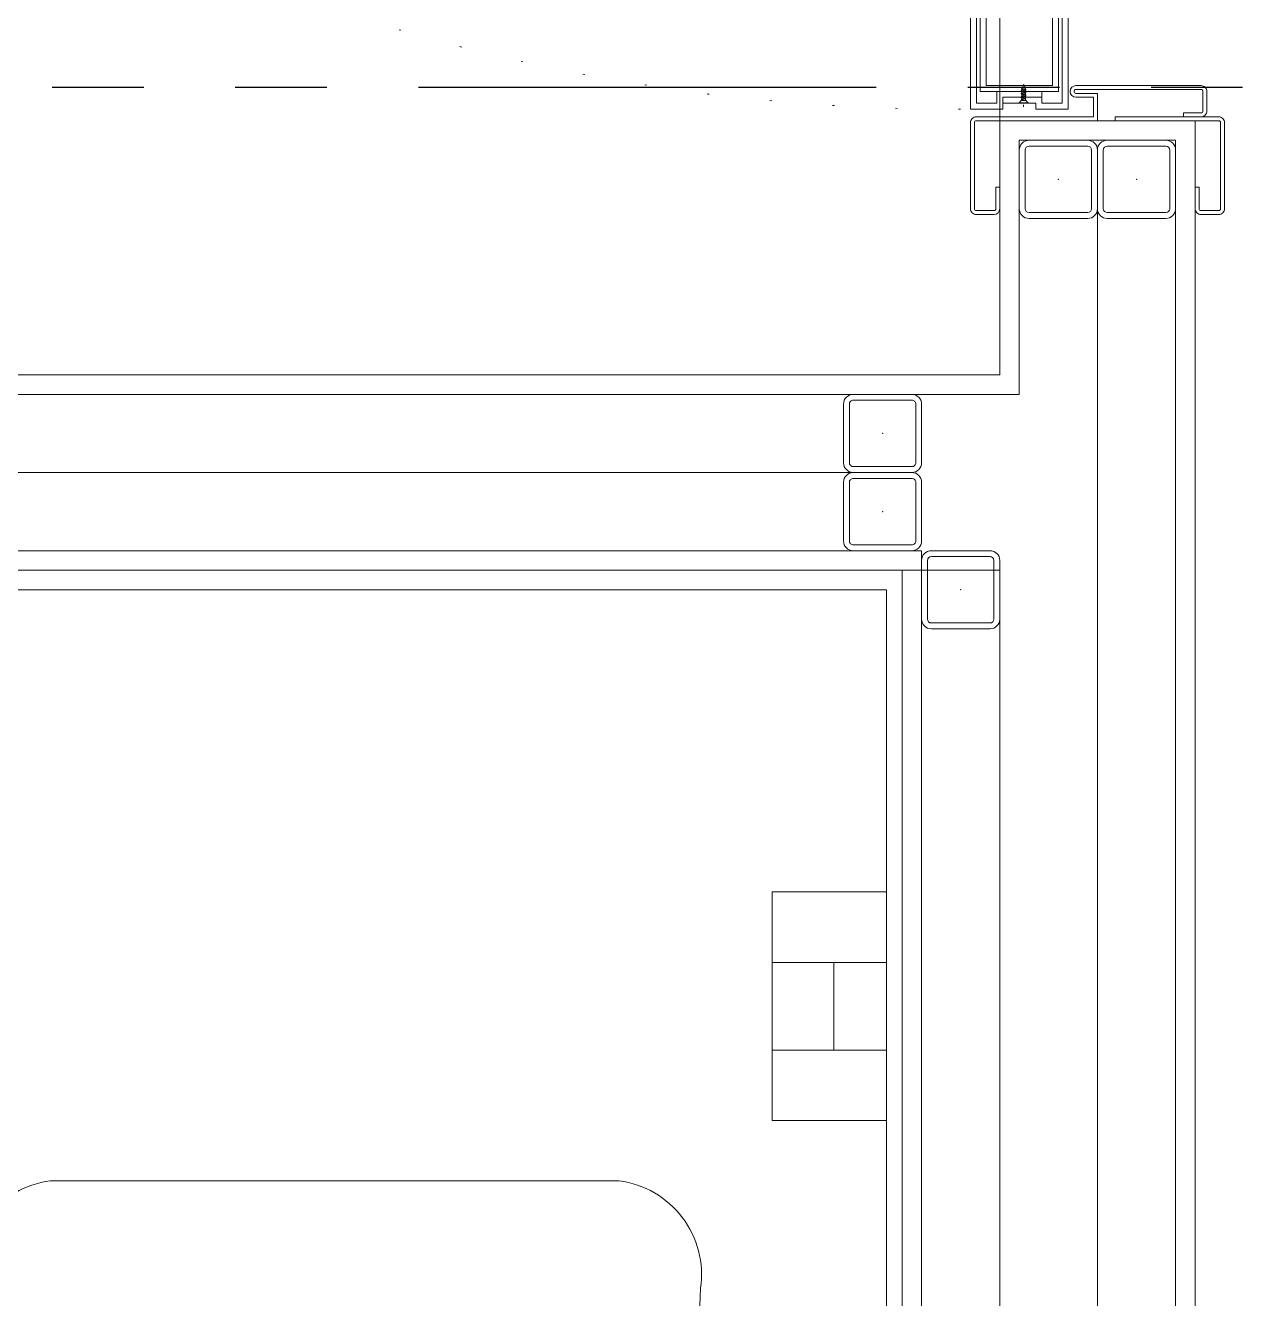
# Model space of a CAD drawing. Extents: x -1299 to 23780, y -3010 to 8106.
# Drawn here: x 10422.6 to 10485.6, y 2192.7 to 2257.9 of the extents above; entities that cross this region are included whole.
import ezdxf

# ---------------------------------------------------------------- set-up
doc = ezdxf.new("R2010")
doc.units = 0
doc.header["$LTSCALE"] = 25
doc.header["$MEASUREMENT"] = 0
doc.linetypes.add('DOT2', pattern=[0.125, 0, -0.125])
doc.linetypes.add('PHANTOM2', pattern=[1.25, 0.625, -0.125, 0.125, -0.125, 0.125, -0.125])
doc.layers.get('0').update_dxf_attribs({"color": 9, "lineweight": 9})
for name, color, linetype, lineweight in [('05V', 9, 'Continuous', 9), ('06D', 9, 'Continuous', 9), ('10', 9, 'Continuous', 9), ('11', 9, 'Continuous', 9), ('20', 9, 'DOT2', 9), ('35', 9, 'Continuous', 9), ('E-KABLO', 7, 'Continuous', 30)]:
    doc.layers.add(name, color=color, linetype=linetype, lineweight=lineweight)

# ---------------------------------------------------------------- blocks, each defined once
blk = doc.blocks.new('sıvı sabunluk plan')
for points in [[(5.850000000002363, 1.299999999990177), (2.3647e-12, 1.299999999999998), (2.36469e-11, 13), (5.850000000023647, 12.99999999999017), (5.850000000002363, 1.299999999990177)], [(3.150000000008913, 4.89999999999345), (8.913e-12, 4.899999999997541), (1.70985e-11, 9.399999999997544), (3.150000000017098, 9.399999999993447), (3.150000000008913, 4.89999999999345)], [(5.850000000008913, 4.899999999990176), (3.150000000008913, 4.89999999999345), (3.150000000017098, 9.399999999993447), (5.850000000017098, 9.399999999990175), (5.850000000008913, 4.899999999990176)]]:
    blk.add_lwpolyline(points)
blk = doc.blocks.new('lavabo 120')
at = {"lineweight": 0, "flags": 128}
blk.add_lwpolyline([(54.99999999348074, -1.86194092748e-05), (0, -1.59297496793e-05), (-7.0994719863e-06, -120.0000099692852), (54.99999290332197, -120.0000126589448)], close=True, dxfattribs=at)
blk.add_lwpolyline([(54.99999468028545, -120.000004731527), (54.99999468028545, -1.59297496793e-05), (0, -1.59297496793e-05), (0, -120.000004731527)], close=True)
for points in [[(41.59063104353845, -90.13502500247068), (10.94809010252356, -90.13502500247068, -0.4142135623730951), (8.550034507177768, -87.73696940433092, 0.0358090889722232), (8.033649460412562, -80.5359639604003, -0.0678891822984981), (8.033649460412562, -43.00071644078798, 0.0024556628768309), (8.033649460412562, -35.73529788892574, -0.4181490349546527), (12.19714994821697, -30.2463215593607), (41.32191170938314, -30.2463215593607)], [(11.9284306159243, -90.13502500247068), (42.57097155787049, -90.13502500247068, 0.4142135623730951), (44.96902715228497, -87.73696940433092, -0.0358090889722232), (45.48541219998151, -80.5359639604003, 0.0678891822984981), (45.48541219998151, -43.00071644078798, -0.0259664768697311), (45.48541219998151, -35.73529788892574, 0.4181490349546527), (41.32191170938314, -30.2463215593607), (12.19714994821697, -30.2463215593607)]]:
    blk.add_lwpolyline(points, format="xyb")
at = {"layer": '05V'}
blk.add_blockref('sıvı sabunluk plan', (49.14999659266323, -28.46625293832131), dxfattribs=at)
blk = doc.blocks.new('A$C74064896')
at = {"layer": '05V'}
blk.add_blockref('lavabo 120', (-55.80060671279713, -0.9999840703239896), dxfattribs=at)
blk = doc.blocks.new('prf-scr2')
at = {"linetype": 'DOT2', "ltscale": 10}
blk.add_line((0, 0.1857142500000009), (-1e-16, -1.064285649999999), dxfattribs=at)
for p, q in [((0.09163645, -0.2441290999999978), (-0.0916364500000001, -0.2046380999999997)), ((-0.0916364500000001, -0.2439350999999988), (0.09163645, -0.2834260999999969)), ((0.09163645, -0.3231106000000011), (-0.0916364500000001, -0.2836195999999972)), ((-0.0916364500000001, -0.3229165999999964), (0.09163645, -0.3624076000000003)), ((0.09163645, -0.4020920499999989), (-0.0916364500000001, -0.3626011000000005)), ((-0.0916364500000001, -0.4018980999999997), (0.09163645, -0.4413891000000035)), ((0.09163645, -0.481073749999996), (-0.0916364500000001, -0.4415827499999978)), ((-0.0916364500000001, -0.4808798000000082), (0.09163645, -0.5203708500000005)), ((0.09163645, -0.5600555500000042), (-0.0916364500000001, -0.5205644500000006)), ((-0.0916364500000001, -0.5598615499999994), (0.09163645, -0.5993525500000034)), ((0.09163645, -0.6390373000000011), (-0.0916364500000001, -0.5995462500000088)), ((-0.0916364500000001, -0.6388432500000079), (0.09163645, -0.6783342500000061)), ((0.09163645, -0.1651476000000059), (0, -0.1454021000000068)), ((0, -0.184699100000006), (0.09163645, -0.2044445999999993)), ((0.09163645, -0.7180189000000042), (-0.0916364500000001, -0.6785278500000061)), ((-0.0916364500000001, -0.7178253000000041), (0.09163645, -0.7573160000000088)), ((0.0552420499999996, -0.8362981999999988), (-0.0804827000000004, -0.7641103499999986)), ((-0.0690517, -0.7968069000000071), (0.0552420499999996, -0.8362981999999988))]:
    blk.add_line(p, q)
blk.add_lwpolyline([(0.2314285999999996, 0), (-0.2314285999999996, 0), (-0.2314285999999996, -0.0100617499999998), (-0.1200000000000003, -0.1428571000000034), (0.1200000000000003, -0.1428571499999975), (0.2314285999999996, -0.0100617499999999), (0.2314285999999996, 0)], close=True)
for points in [[(0.2314285999999996, -0.0100617499999999), (-0.2314285999999996, -0.0100617499999998)], [(-0.0916364500000001, -0.1428571059091098), (-0.0916364500000001, -0.2046379999999999), (-0.1200003499999994, -0.2210138499999971), (-0.1200003499999994, -0.227559350000007), (-0.0916364500000001, -0.2439350999999988), (-0.0916364500000001, -0.2836194999999975), (-0.1200003499999994, -0.2999953500000004), (-0.1200003499999994, -0.3065408499999989), (-0.0916364500000001, -0.3229165999999964), (-0.0916364500000001, -0.3626010000000008), (-0.1200003499999994, -0.3789767999999981), (-0.1200003499999994, -0.3855223499999965), (-0.0916364500000001, -0.4018980999999997), (-0.0916364500000001, -0.4415827000000036), (-0.1200003499999994, -0.4579585000000009), (-0.1200003499999994, -0.4645040499999994), (-0.0916364500000001, -0.4808798000000082), (-0.0916364500000001, -0.5205644500000006), (-0.1200003499999994, -0.5369402000000038), (-0.1200003499999994, -0.5434858500000077), (-0.0916364500000001, -0.5598615499999994), (-0.0916364500000001, -0.5995461500000033), (-0.1200003499999994, -0.6159219500000006), (-0.1200003499999994, -0.6224674999999991), (-0.0916364500000001, -0.6388432500000079), (-0.0916364500000001, -0.6785278500000061), (-0.1200003499999994, -0.6949041500000078), (-0.1200003499999994, -0.7014492000000077), (-0.0916364500000001, -0.7178253000000041), (-0.0916364500000001, -0.7322130000000074), (-0.0804827000000004, -0.7641103499999986), (-0.0974138499999996, -0.7738857499999995), (-0.0974138499999996, -0.7804311500000041), (-0.0690517, -0.7968069000000071), (-0.0082380000000001, -0.9441533999999989), (-1e-16, -0.95), (0.008237999999999999, -0.9441533999999989), (0.0834733999999997, -0.7555572500000495), (0.09163645, -0.7573160000000088), (0.1200003499999994, -0.7409402999999998), (0.1200003499999994, -0.7343950500000063), (0.09163645, -0.7180189000000042), (0.09163645, -0.6783342500000061), (0.1200003499999994, -0.6619585000000087), (0.1200003499999994, -0.6554130500000043), (0.09163645, -0.6390371500000072), (0.09163645, -0.5993525500000034), (0.1200003499999994, -0.5829768000000002), (0.1200003499999994, -0.5764312499999961), (0.09163645, -0.5600554500000045), (0.09163645, -0.5203708500000005), (0.1200003499999994, -0.5039951500000086), (0.1200003499999994, -0.4974494999999991), (0.09163645, -0.481073749999996), (0.09163645, -0.4413891000000035), (0.1200003499999994, -0.4250134500000002), (0.1200003499999994, -0.4184677999999963), (0.09163645, -0.4020920499999989), (0.09163645, -0.3624076000000003), (0.1200003499999994, -0.3460319499999969), (0.1200003499999994, -0.3394862999999987), (0.09163645, -0.3231106000000011), (0.09163645, -0.2834260999999969), (0.1200003499999994, -0.2670504499999993), (0.1200003499999994, -0.2605048000000067), (0.09163645, -0.2441290999999978), (0.09163645, -0.2044445999999993), (0.1200003499999994, -0.1880689500000073), (0.1200003499999994, -0.1815233000000035), (0.09163645, -0.1651476000000059), (0.09163645, -0.1428571440909536)]]:
    blk.add_lwpolyline(points)
blk = doc.blocks.new('K-SAC-01')
at = {"layer": '10'}
for points in [[(104.6000000000012, 11.19999999999982, 0.4142135623730951), (104.5000000000009, 11.29999999999927), (100.1000000000008, 11.29999999999927, 0.4142135623730951), (100.0000000000009, 11.19999999999891), (100.0000000000009, 5.899999999999636), (99.80000000000109, 5.899999999999636), (99.80000000000109, 11.19999999999891, -0.4142135623730951), (100.1000000000008, 11.49999999999909), (104.5000000000009, 11.49999999999909, -0.4142135623730951), (104.8000000000011, 11.19999999999982), (104.8000000000011, 10.30000000000018, -0.4142135623730951), (104.5000000000009, 10), (103.4000000000014, 10), (103.4000000000014, 10.19999999999982), (104.5000000000009, 10.19999999999982, 0.4142135623730951), (104.6000000000012, 10.30000000000018)], [(99.80000000000109, 10.29999999999927, 0.4142135623730951), (99.50000000000091, 10.59999999999945), (98.50000000000091, 10.59999999999945, 0.4142135623730951), (98.20000000000073, 10.29999999999927), (98.20000000000073, 3.899999999999636, 0.4142135623730951), (98.50000000000091, 3.599999999999453, 0.4142135623730951), (98.80000000000109, 3.899999999999636), (98.80000000000109, 4.799999999999272), (99.80000000000109, 4.800000000000182), (99.80000000000109, -1.199999999999818, 0.4142135623730951), (100.1000000000012, -1.5), (104.5000000000009, -1.5, 0.4142135623730951), (104.8000000000011, -1.199999999999818), (104.8000000000011, -0.3000000000001819, 0.4142135623730951), (104.5000000000009, 0), (103.4000000000014, 0), (103.4000000000014, -0.1999999999998181), (104.5000000000009, -0.1999999999998181, -0.4142135623730951), (104.6000000000012, -0.3000000000001819), (104.6000000000012, -1.199999999999818, -0.4142135623724291), (104.5000000000009, -1.300000000000181), (100.1000000000012, -1.300000000000181, -0.4142135623730951), (100.0000000000018, -1.199999999999818), (100.0000000000009, 5), (98.60000000000127, 5), (98.60000000000127, 3.899999999999636, -0.4142135623730951), (98.50000000000091, 3.799999999999272, -0.4142135623730951), (98.40000000000143, 3.899999999999636), (98.40000000000143, 10.29999999999927, -0.4142135623730951), (98.50000000000091, 10.39999999999963), (99.50000000000091, 10.39999999999963, -0.4142135623730951), (99.60000000000127, 10.29999999999927), (99.60000000000127, 9.399999999999636), (99.80000000000109, 9.399999999999636)]]:
    blk.add_lwpolyline(points, format="xyb", close=True, dxfattribs=at)
for points in [[(98.80000000000244, 0.1499999999932697), (98.80000000000244, 2.149999999993269), (99.10000000000174, 2.149999999993269), (99.10000000000174, 3.193404064993047), (1.500000000001364, 3.193404064993047), (1.500000000001364, 2.149999999993269), (1.800000000001546, 2.149999999993269), (1.800000000001546, 0.1499999999932697), (1.500000000001364, 0.1499999999932697), (1.500000000001364, 1.850000000004911), (1.200000000001182, 1.850000000004911), (1.200000000001182, 3.493404064995957), (99.40000000000099, 3.493404064995957), (99.40000000000099, 1.850000000004911), (99.10000000000174, 1.850000000004911), (99.10000000000174, 0.1499999999932697)], [(98.80000000000244, 2.149999999993269), (98.80000000000244, 0.1499999999932697), (99.40000000000099, 0.1499999999932697), (99.40000000000099, -1.500000000000909), (1.200000000001182, -1.500000000000909), (1.200000000001182, 0.1499999999932697), (1.800000000001546, 0.1499999999932697), (1.800000000001546, 2.149999999993269), (2.100000000000818, 2.149999999993269), (2.100000000000818, -0.1499999999950887), (1.500000000001364, -0.1499999999950887), (1.500000000001364, -1.199999999997999), (99.10000000000174, -1.199999999997999), (99.10000000000174, -0.1499999999950887), (98.50000000000135, -0.1499999999950887), (98.50000000000135, 2.149999999993269), (98.80000000000244, 2.149999999993269)]]:
    blk.add_lwpolyline(points, dxfattribs=at)
for points in [[(98.50000000000135, 2.99999999999909), (92.50000000000135, 2.99999999999909), (92.50000000000135, -1.000000000000909), (98.50000000000135, -1.000000000000909)], [(98.20000000000029, 2.69999999999618), (92.80000000000246, 2.69999999999618), (92.80000000000246, -0.6999999999979992), (98.20000000000029, -0.6999999999979992)]]:
    blk.add_lwpolyline(points, close=True, dxfattribs=at)
at = {"layer": '20'}
blk.add_arc((-0.9499999999989086, -2.49999349423706), 100.3549823725184, 270, 1.513139558811213, dxfattribs=at)
at = {"layer": '10', "rotation": 270}
blk.add_blockref('prf-scr2', (99.10000000000174, 1.221629659781683), dxfattribs=at)
blk = doc.blocks.new('Prf-40x40')
for points in [[(1.5, -1.999999999998179), (-1.5, -2.000000000001818, -0.4142135623730951), (-2, -1.500000000001818), (-2, 1.499999999998179, -0.4142135623730951), (-1.5, 1.999999999998179), (1.5, 2.000000000001818, -0.4142135623730951), (2, 1.500000000001818), (2, -1.499999999998179, -0.4142135623730951)], [(1.499999999999543, -1.699999999998908), (-1.5, -1.700000000002544, -0.4142135623738941), (-1.699999999999818, -1.500000000001818), (-1.699999999999818, 1.499999999998179, -0.4142135623738941), (-1.499999999999543, 1.699999999998908), (1.5, 1.700000000002544, -0.4142135623738941), (1.699999999999818, 1.500000000001818), (1.699999999999818, -1.499999999998179, -0.4142135623738941)]]:
    blk.add_lwpolyline(points, format="xyb", close=True)
blk.add_point((0, 0))

msp = doc.modelspace()

# ---------------------------------------------------------------- linework, layer by layer
at = {"layer": '06D'}
for points in [[(10477.50000012271, 2248.500000004953), (10477.50000012271, 2041.662518390165)], [(10417.00000012271, 2235.000004310683), (10468.00000012271, 2235.000004310687)], [(10472.50000012271, 2230.500004310685), (10472.50000012271, 2041.66251839017)]]:
    msp.add_lwpolyline(points, dxfattribs=at)
at = {"layer": '11'}
for points in [[(10247.50000012271, 2035.267372731988, -0.008074053736037), (10467.50000012271, 2046.507544286329), (10467.50000012271, 2230.000004310685), (10412.50000012271, 2230.000004310685), (10412.50000012271, 2240.000004310685), (10472.50000012271, 2240.000004310685), (10472.50000012271, 2253.000000004952), (10482.50000012271, 2253.000000004952), (10482.50000012271, 2230.000004310685), (10482.50000012271, 2230.000004310685), (10482.50000012271, 2046.818313131669, -0.0089328316952053), (10705.49999999957, 2049.583718563589, -0.0089328316952053)], [(10246.50000012271, 2034.196900731404, -0.0081661785184086), (10468.50000012271, 2045.538840162513), (10468.50000012271, 2231.000004310685), (10413.50000012271, 2231.000004310685), (10413.50000012271, 2239.000004310685), (10473.50000012271, 2239.000004310685), (10473.50000012271, 2252.000000004952), (10481.50000012271, 2252.000000004952), (10481.50000012271, 2230.000004310685), (10481.50000012271, 2045.787495084284, -0.0089743428112158), (10705.49999999957, 2048.583703628431, -0.0089743428112158)]]:
    msp.add_lwpolyline(points, format="xyb", dxfattribs=at)
at = {"layer": '35'}
msp.add_lwpolyline([(7909.50000541349, 2802.999998144087), (8525.500001126045, 2802.999995698873), (8525.500001126045, 2363.000004310682), (10472.50000012271, 2363.000000004951), (10472.50000012271, 2240.000004310683), (9967.397144134895, 2240.000004310683), (10004.83925096622, 1897.89379501455, 0.099520969804843), (7703.070009610714, 1167.165326207167)], format="xyb", dxfattribs=at)
for points in [[(10482.50000012271, 2046.81831313167), (10482.50000012271, 2253.000000004952), (10472.50000012271, 2253.000000004952), (10472.50000012272, 2353.000000004954), (10482.50000012271, 2353.000000004954), (10482.50000012271, 2363.000000004953), (10705.49999999957, 2363.000000004953), (10705.49999999957, 2049.583718563589, 0.0089328316951977), (10482.50000012271, 2046.818313131669)], [(10472.50000012271, 2230.000004310685), (10472.50000012271, 2046.507544286329, 0.0090235071698768), (10247.50000012271, 2035.267372731988), (10247.50000012271, 2230.000004310685), (10322.50000012255, 2230.000004310685), (10322.50000012255, 2240.000004310685), (10412.50000012271, 2240.000004310754), (10412.50000012271, 2230.000004310754)]]:
    msp.add_lwpolyline(points, format="xyb", close=True, dxfattribs=at)
at = {"layer": 'E-KABLO', "color": 6, "linetype": 'PHANTOM2', "ltscale": 1.5}
msp.add_line((10302.1187684983, 2254.71720957663), (10612.95659678187, 2254.71720957663), dxfattribs=at)

# ---------------------------------------------------------------- block references
at = {"rotation": 270}
msp.add_blockref('K-SAC-01', (10472.50000012271, 2353.000000004954), dxfattribs=at)
msp.add_blockref('A$C74064896', (10467.50000012271, 2230.000004310685))
at = {"layer": '10', "xscale": -1, "rotation": 90}
for p in [(10475.50000012271, 2250.000000004952), (10479.50000012271, 2250.000000004952), (10470.50000012271, 2229.000004310686)]:
    msp.add_blockref('Prf-40x40', p, dxfattribs=at)
at = {"layer": '10', "xscale": -1}
for p in [(10466.50000012271, 2237.000004310685), (10466.50000012271, 2233.000004310685)]:
    msp.add_blockref('Prf-40x40', p, dxfattribs=at)

doc.saveas('drawing.dxf')
